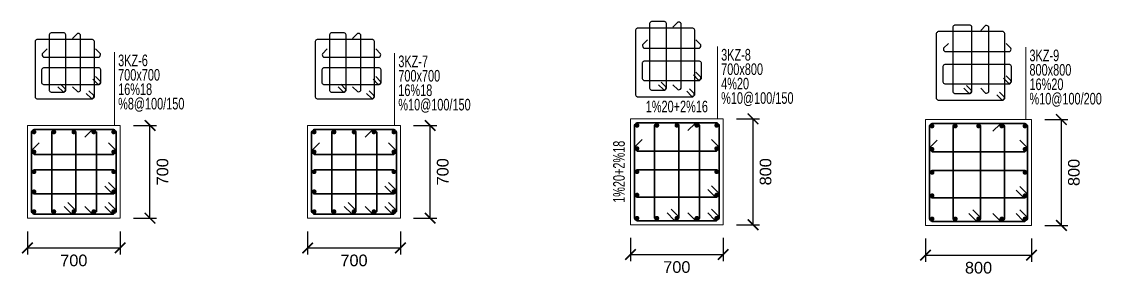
# Model space of a CAD drawing. Header units: millimetres. Extents: x -3831 to 465700, y 39900 to 106100.
# Drawn here: x 109900 to 118051, y 44622 to 46539 of the extents above; entities that cross this region are included whole.
import ezdxf

# ---------------------------------------------------------------- set-up
doc = ezdxf.new("R2010")
doc.units = ezdxf.units.MM
for name, color, linetype in [('column_xxxx', 60, 'Continuous'), ('master_dim_horizontal', 80, 'Continuous'), ('master_dim_vertical', 200, 'Continuous')]:
    doc.layers.add(name, color=color, linetype=linetype)
for name, color, linetype, lineweight in [('S_ColumFocus', 2, 'Continuous', 9), ('S_ColumLocal', 7, 'Continuous', 9), ('S_PColumHoopBar', 14, 'Continuous', 35), ('S_PColumMainBar', 14, 'Continuous', 35), ('S_PColumSect', 2, 'Continuous', 15), ('StirrupFig_x', 30, 'Continuous', 30)]:
    doc.layers.add(name, color=color, linetype=linetype, lineweight=lineweight)
doc.styles.get("Standard").update_dxf_attribs({"font": 'arial.ttf'})
doc.styles.add('xxxx', font='RIF.ttf')
doc.dimstyles.new('Annotative', dxfattribs={"dimtxt": 0.18, "dimasz": 0.18, "dimexe": 0.18, "dimexo": 0.0625, "dimgap": 0.09, "dimtad": 0, "dimtih": 1, "dimtoh": 1, "dimdec": 4, "dimzin": 0, "dimdsep": 46, "dimtxsty": 'Standard', "dimcen": 0.09, "dimadec": 0, "dimazin": 0, "dimtfac": 1, "dimtdec": 4, "dimtofl": 0, "dimtmove": 0, "dimatfit": 3, "dimfxl": 1, "dimtolj": 1, "dimtzin": 0, "dimarcsym": 0})

# ---------------------------------------------------------------- blocks, each defined once
blk = doc.blocks.new('_ArchTick')
at = {"color": 0, "linetype": 'ByBlock', "const_width": 0.15}
blk.add_lwpolyline([(-0.5, -0.5), (0.5, 0.5)], dxfattribs=at)
blk = doc.blocks.new('*D905')
at = {"layer": 'Defpoints', "color": 0, "transparency": 16777216}
for p in [(117373.6, 45799.7), (117748.6, 45799.7), (117373.6, 44999.7)]:
    blk.add_point(p, dxfattribs=at)
at = {"layer": 'master_dim_vertical', "color": 0, "lineweight": -2, "transparency": 16777216}
for p, q in [((117623.6, 45799.7), (117798.6, 45799.7)), ((117748.6, 44999.7), (117748.6, 45799.7)), ((117623.6, 44999.7), (117798.6, 44999.7))]:
    blk.add_line(p, q, dxfattribs=at)
at = {"layer": 'master_dim_vertical', "color": 0, "lineweight": -2, "transparency": 16777216, "xscale": 80, "yscale": 80, "zscale": 80}
for p, rotation in [((117748.6, 45799.7), 90), ((117748.6, 44999.7), 270)]:
    blk.add_blockref('_ArchTick', p, dxfattribs=dict(at, rotation=rotation))
at = {"layer": 'master_dim_vertical', "color": 0, "transparency": 16777216, "insert": (117843.5, 45399.7), "char_height": 88, "attachment_point": 5, "rotation": 90}
blk.add_mtext('\\A1;800', dxfattribs=at)
blk = doc.blocks.new('*D906')
at = {"layer": 'Defpoints', "color": 0, "transparency": 16777216}
for p in [(116723.6, 45149.7), (117523.6, 45149.7), (117523.6, 44774.7)]:
    blk.add_point(p, dxfattribs=at)
at = {"layer": 'master_dim_horizontal', "color": 0, "lineweight": -2, "transparency": 16777216}
for p, q in [((116723.6, 44899.7), (116723.6, 44724.7)), ((117523.6, 44899.7), (117523.6, 44724.7)), ((116723.6, 44774.7), (117523.6, 44774.7))]:
    blk.add_line(p, q, dxfattribs=at)
at = {"layer": 'master_dim_horizontal', "color": 0, "lineweight": -2, "transparency": 16777216, "xscale": 80, "yscale": 80, "zscale": 80, "rotation": 180}
blk.add_blockref('_ArchTick', (116723.6, 44774.7), dxfattribs=at)
at = {"layer": 'master_dim_horizontal', "color": 0, "lineweight": -2, "transparency": 16777216, "xscale": 80, "yscale": 80, "zscale": 80}
blk.add_blockref('_ArchTick', (117523.6, 44774.7), dxfattribs=at)
at = {"layer": 'master_dim_horizontal', "color": 0, "transparency": 16777216, "insert": (117123.6, 44679.7), "char_height": 88, "attachment_point": 5}
blk.add_mtext('\\A1;800', dxfattribs=at)
blk = doc.blocks.new('*D907')
at = {"layer": 'Defpoints', "color": 0, "transparency": 16777216}
for p in [(110494.3, 45754.7), (110869.3, 45754.7), (110494.3, 45054.7)]:
    blk.add_point(p, dxfattribs=at)
at = {"layer": 'master_dim_vertical', "color": 0, "lineweight": -2, "transparency": 16777216}
for p, q in [((110744.3, 45754.7), (110919.3, 45754.7)), ((110869.3, 45054.7), (110869.3, 45754.7)), ((110744.3, 45054.7), (110919.3, 45054.7))]:
    blk.add_line(p, q, dxfattribs=at)
at = {"layer": 'master_dim_vertical', "color": 0, "lineweight": -2, "transparency": 16777216, "xscale": 80, "yscale": 80, "zscale": 80}
for p, rotation in [((110869.3, 45754.7), 90), ((110869.3, 45054.7), 270)]:
    blk.add_blockref('_ArchTick', p, dxfattribs=dict(at, rotation=rotation))
at = {"layer": 'master_dim_vertical', "color": 0, "transparency": 16777216, "insert": (110964.2, 45404.7), "char_height": 88, "attachment_point": 5, "rotation": 90}
blk.add_mtext('\\A1;700', dxfattribs=at)
blk = doc.blocks.new('*D908')
at = {"layer": 'Defpoints', "color": 0, "transparency": 16777216}
for p in [(109944.3, 45204.7), (110644.3, 45204.7), (110644.3, 44829.7)]:
    blk.add_point(p, dxfattribs=at)
at = {"layer": 'master_dim_horizontal', "color": 0, "lineweight": -2, "transparency": 16777216}
for p, q in [((109944.3, 44954.7), (109944.3, 44779.7)), ((110644.3, 44954.7), (110644.3, 44779.7)), ((109944.3, 44829.7), (110644.3, 44829.7))]:
    blk.add_line(p, q, dxfattribs=at)
at = {"layer": 'master_dim_horizontal', "color": 0, "lineweight": -2, "transparency": 16777216, "xscale": 80, "yscale": 80, "zscale": 80, "rotation": 180}
blk.add_blockref('_ArchTick', (109944.3, 44829.7), dxfattribs=at)
at = {"layer": 'master_dim_horizontal', "color": 0, "lineweight": -2, "transparency": 16777216, "xscale": 80, "yscale": 80, "zscale": 80}
blk.add_blockref('_ArchTick', (110644.3, 44829.7), dxfattribs=at)
at = {"layer": 'master_dim_horizontal', "color": 0, "transparency": 16777216, "insert": (110294.3, 44734.7), "char_height": 88, "attachment_point": 5}
blk.add_mtext('\\A1;700', dxfattribs=at)
blk = doc.blocks.new('*D909')
at = {"layer": 'Defpoints', "color": 0, "transparency": 16777216}
for p in [(112609.3, 45754.7), (112984.3, 45754.7), (112609.3, 45054.7)]:
    blk.add_point(p, dxfattribs=at)
at = {"layer": 'master_dim_vertical', "color": 0, "lineweight": -2, "transparency": 16777216}
for p, q in [((112859.3, 45754.7), (113034.3, 45754.7)), ((112984.3, 45054.7), (112984.3, 45754.7)), ((112859.3, 45054.7), (113034.3, 45054.7))]:
    blk.add_line(p, q, dxfattribs=at)
at = {"layer": 'master_dim_vertical', "color": 0, "lineweight": -2, "transparency": 16777216, "xscale": 80, "yscale": 80, "zscale": 80}
for p, rotation in [((112984.3, 45754.7), 90), ((112984.3, 45054.7), 270)]:
    blk.add_blockref('_ArchTick', p, dxfattribs=dict(at, rotation=rotation))
at = {"layer": 'master_dim_vertical', "color": 0, "transparency": 16777216, "insert": (113079.2, 45404.7), "char_height": 88, "attachment_point": 5, "rotation": 90}
blk.add_mtext('\\A1;700', dxfattribs=at)
blk = doc.blocks.new('*D910')
at = {"layer": 'Defpoints', "color": 0, "transparency": 16777216}
for p in [(112059.3, 45204.7), (112759.3, 45204.7), (112759.3, 44829.7)]:
    blk.add_point(p, dxfattribs=at)
at = {"layer": 'master_dim_horizontal', "color": 0, "lineweight": -2, "transparency": 16777216}
for p, q in [((112059.3, 44954.7), (112059.3, 44779.7)), ((112759.3, 44954.7), (112759.3, 44779.7)), ((112059.3, 44829.7), (112759.3, 44829.7))]:
    blk.add_line(p, q, dxfattribs=at)
at = {"layer": 'master_dim_horizontal', "color": 0, "lineweight": -2, "transparency": 16777216, "xscale": 80, "yscale": 80, "zscale": 80, "rotation": 180}
blk.add_blockref('_ArchTick', (112059.3, 44829.7), dxfattribs=at)
at = {"layer": 'master_dim_horizontal', "color": 0, "lineweight": -2, "transparency": 16777216, "xscale": 80, "yscale": 80, "zscale": 80}
blk.add_blockref('_ArchTick', (112759.3, 44829.7), dxfattribs=at)
at = {"layer": 'master_dim_horizontal', "color": 0, "transparency": 16777216, "insert": (112409.3, 44734.7), "char_height": 88, "attachment_point": 5}
blk.add_mtext('\\A1;700', dxfattribs=at)
blk = doc.blocks.new('*D911')
at = {"layer": 'Defpoints', "color": 0, "transparency": 16777216}
for p in [(115046.2, 45804.7), (115421.2, 45804.7), (115046.2, 45004.7)]:
    blk.add_point(p, dxfattribs=at)
at = {"layer": 'master_dim_vertical', "color": 0, "lineweight": -2, "transparency": 16777216}
for p, q in [((115296.2, 45804.7), (115471.2, 45804.7)), ((115421.2, 45004.7), (115421.2, 45804.7)), ((115296.2, 45004.7), (115471.2, 45004.7))]:
    blk.add_line(p, q, dxfattribs=at)
at = {"layer": 'master_dim_vertical', "color": 0, "lineweight": -2, "transparency": 16777216, "xscale": 80, "yscale": 80, "zscale": 80}
for p, rotation in [((115421.2, 45804.7), 90), ((115421.2, 45004.7), 270)]:
    blk.add_blockref('_ArchTick', p, dxfattribs=dict(at, rotation=rotation))
at = {"layer": 'master_dim_vertical', "color": 0, "transparency": 16777216, "insert": (115516.1, 45404.7), "char_height": 88, "attachment_point": 5, "rotation": 90}
blk.add_mtext('\\A1;800', dxfattribs=at)
blk = doc.blocks.new('*D912')
at = {"layer": 'Defpoints', "color": 0, "transparency": 16777216}
for p in [(114496.2, 45154.7), (115196.2, 45154.7), (115196.2, 44779.7)]:
    blk.add_point(p, dxfattribs=at)
at = {"layer": 'master_dim_horizontal', "color": 0, "lineweight": -2, "transparency": 16777216}
for p, q in [((114496.2, 44904.7), (114496.2, 44729.7)), ((115196.2, 44904.7), (115196.2, 44729.7)), ((114496.2, 44779.7), (115196.2, 44779.7))]:
    blk.add_line(p, q, dxfattribs=at)
at = {"layer": 'master_dim_horizontal', "color": 0, "lineweight": -2, "transparency": 16777216, "xscale": 80, "yscale": 80, "zscale": 80, "rotation": 180}
blk.add_blockref('_ArchTick', (114496.2, 44779.7), dxfattribs=at)
at = {"layer": 'master_dim_horizontal', "color": 0, "lineweight": -2, "transparency": 16777216, "xscale": 80, "yscale": 80, "zscale": 80}
blk.add_blockref('_ArchTick', (115196.2, 44779.7), dxfattribs=at)
at = {"layer": 'master_dim_horizontal', "color": 0, "transparency": 16777216, "insert": (114846.2, 44684.7), "char_height": 88, "attachment_point": 5}
blk.add_mtext('\\A1;700', dxfattribs=at)

msp = doc.modelspace()

# ---------------------------------------------------------------- linework, layer by layer
at = {"layer": 'S_ColumFocus'}
for p, q in [((110600.54732, 45754.67505), (110600.54732, 46307.67505)), ((112715.50045, 45754.67505), (112715.50045, 46300.27505)), ((115152.43815, 45804.67505), (115152.43815, 46350.27505)), ((117479.81251, 45799.67505), (117479.81251, 46345.27505))]:
    msp.add_line(p, q, dxfattribs=at)
at = {"layer": 'S_PColumHoopBar'}
for points in [[(115079.01335, 45093.56567), (115132.04557, 45040.53296, 0.3224276107), (115166.18815, 45054.67505), (115166.18815, 45754.67505, 0.2042195711), (115146.18815, 45774.67505), (114546.18815, 45774.67505, 0.2042196195), (114526.18815, 45754.67505), (114526.18815, 45054.67505, 0.2042195711), (114546.18815, 45034.67505), (115146.18815, 45034.67505, 0.3224297598), (115160.33073, 45068.81714), (115107.29753, 45121.85034)], [(114774.01335, 45093.56567), (114827.04557, 45040.53296, 0.3224276107), (114861.18815, 45054.67505), (114861.18815, 45754.67505, 0.2042195711), (114841.18815, 45774.67505), (114698.68815, 45774.67505, 0.2042196195), (114678.68815, 45754.67505), (114678.68815, 45054.67505, 0.2042195711), (114698.68815, 45034.67505), (114841.18815, 45034.67505, 0.3224297598), (114855.33073, 45068.81714), (114802.29753, 45121.85034)], [(114930.26335, 45093.56567), (114983.29557, 45040.53296, 0.3224276107), (115017.43815, 45054.67505), (115017.43815, 45754.67505, 0.3224276107), (114983.29557, 45768.81714), (114930.26335, 45715.78394)], [(117406.38673, 45088.56592), (117459.41993, 45035.53296, 0.3224276107), (117493.56251, 45049.67505), (117493.56251, 45749.67505, 0.2042195711), (117473.56251, 45769.67505), (116773.56251, 45769.67505, 0.2042196195), (116753.56251, 45749.67505), (116753.56251, 45049.67505, 0.2042195711), (116773.56251, 45029.67505), (117473.56251, 45029.67505, 0.3224297598), (117487.70509, 45063.81714), (117434.67189, 45116.8501)], [(117051.38673, 45088.56592), (117104.41993, 45035.53296, 0.3224276107), (117138.56251, 45049.67505), (117138.56251, 45749.67505, 0.2042196195), (117118.56251, 45769.67505), (116951.06251, 45769.67505, 0.2042195711), (116931.06251, 45749.67505), (116931.06251, 45049.67505, 0.2042195711), (116951.06251, 45029.67505), (117118.56251, 45029.67505, 0.3224297598), (117132.70509, 45063.81714), (117079.67189, 45116.8501)], [(117232.63673, 45088.56592), (117285.66993, 45035.53296, 0.3224276107), (117319.81251, 45049.67505), (117319.81251, 45749.67505, 0.3224276107), (117285.66993, 45763.81714), (117232.63673, 45710.78418)], [(110527.12218, 45143.56567), (110580.1552, 45090.53296, 0.3224310502), (110614.29732, 45104.67505), (110614.29732, 45704.67505, 0.2042195711), (110594.29732, 45724.67505), (109994.29732, 45724.67505, 0.2042196195), (109974.29732, 45704.67505), (109974.29732, 45104.67505, 0.2042195711), (109994.29732, 45084.67505), (110594.29732, 45084.67505, 0.3224310895), (110608.43947, 45118.81714), (110555.40645, 45171.85034)], [(110221.12215, 45143.56567), (110274.15517, 45090.53296, 0.3224308209), (110308.29732, 45104.67505), (110308.29732, 45704.67505, 0.2042196195), (110288.29732, 45724.67505), (110147.29732, 45724.67505, 0.2042195711), (110127.29732, 45704.67505), (110127.29732, 45104.67505, 0.2042195711), (110147.29732, 45084.67505), (110288.29732, 45084.67505, 0.3224310895), (110302.43947, 45118.81714), (110249.40645, 45171.85034)], [(110378.37218, 45143.56567), (110431.40517, 45090.53296, 0.3224308209), (110465.54732, 45104.67505), (110465.54732, 45704.67505, 0.3224308209), (110431.40517, 45718.81714), (110378.37218, 45665.78394)], [(112642.07516, 45143.56567), (112695.10836, 45090.53296, 0.3224312795), (112729.25045, 45104.67505), (112729.25045, 45704.67505, 0.2042195711), (112709.25045, 45724.67505), (112109.25045, 45724.67505, 0.2042196195), (112089.25045, 45704.67505), (112089.25045, 45104.67505, 0.2042195711), (112109.25045, 45084.67505), (112709.25045, 45084.67505, 0.3224312795), (112723.39254, 45118.81714), (112670.35983, 45171.85034)], [(112336.07516, 45143.56567), (112389.10836, 45090.53296, 0.3224312795), (112423.25045, 45104.67505), (112423.25045, 45704.67505, 0.2042196195), (112403.25045, 45724.67505), (112262.25045, 45724.67505, 0.2042195711), (112242.25045, 45704.67505), (112242.25045, 45104.67505, 0.2042195711), (112262.25045, 45084.67505), (112403.25045, 45084.67505, 0.3224312795), (112417.39254, 45118.81714), (112364.35934, 45171.85034)], [(112493.32516, 45143.56567), (112546.35836, 45090.53296, 0.3224312795), (112580.50045, 45104.67505), (112580.50045, 45704.67505, 0.3224312795), (112546.35836, 45718.81714), (112493.32516, 45665.78394)], [(114585.07878, 45648.10034), (114532.04557, 45595.06714, 0.3224297598), (114546.18815, 45560.92505), (115146.18815, 45560.92505, 0.3224297598), (115160.33073, 45595.06714), (115107.29753, 45648.10034)], [(110033.18819, 45623.10034), (109980.15523, 45570.06714, 0.3224312795), (109994.29732, 45535.92505), (110594.29732, 45535.92505, 0.3224310895), (110608.43947, 45570.06714), (110555.40645, 45623.10034)], [(112148.14108, 45623.10034), (112095.10836, 45570.06714, 0.3224312795), (112109.25045, 45535.92505), (112709.25045, 45535.92505, 0.3224312795), (112723.39254, 45570.06714), (112670.35983, 45623.10034)], [(116812.45314, 45643.1001), (116759.41993, 45590.06714, 0.3224297598), (116773.56251, 45555.92505), (117473.56251, 45555.92505, 0.3224297598), (117487.70509, 45590.06714), (117434.67189, 45643.1001)], [(110527.12218, 45296.56567), (110580.15517, 45243.53296, 0.3224308209), (110614.29732, 45257.67505), (110614.29729, 45398.67505, 0.2042196195), (110594.29729, 45418.67505), (109994.29732, 45418.67505, 0.2042196195), (109974.29732, 45398.67505), (109974.29732, 45257.67505, 0.2042195387), (109994.29732, 45237.67505), (110594.29732, 45237.67505, 0.3224311845), (110608.43944, 45271.81714), (110555.40645, 45324.85034)], [(112642.07516, 45296.56567), (112695.10836, 45243.53296, 0.3224312795), (112729.25045, 45257.67505), (112729.25045, 45398.67505, 0.2042196195), (112709.25045, 45418.67505), (112109.25045, 45418.67505, 0.2042196195), (112089.25045, 45398.67505), (112089.25045, 45257.67505, 0.2042195387), (112109.25045, 45237.67505), (112709.25045, 45237.67505, 0.3224312795), (112723.39254, 45271.81714), (112670.35983, 45324.85034)], [(115079.01335, 45271.06567), (115132.04557, 45218.03296, 0.3224276107), (115166.18815, 45232.17505), (115166.18815, 45399.67505, 0.2042195711), (115146.18815, 45419.67505), (114546.18815, 45419.67505, 0.2042196195), (114526.18815, 45399.67505), (114526.18815, 45232.17505, 0.2042195387), (114546.18815, 45212.17505), (115146.18815, 45212.17505, 0.3224297598), (115160.33073, 45246.31714), (115107.29753, 45299.35034)], [(117406.38673, 45266.06592), (117459.41993, 45213.03296, 0.3224276107), (117493.56251, 45227.17505), (117493.56251, 45394.67505, 0.2042196195), (117473.56251, 45414.67505), (116773.56251, 45414.67505, 0.2042196195), (116753.56251, 45394.67505), (116753.56251, 45227.17505, 0.2042195387), (116773.56251, 45207.17505), (117473.56251, 45207.17505, 0.3224297598), (117487.70509, 45241.31714), (117434.67189, 45294.3501)]]:
    msp.add_lwpolyline(points, format="xyb", dxfattribs=at)
at = {"layer": 'S_PColumMainBar', "linetype": 'Continuous', "const_width": 17.5}
for points in [[(114554.43815, 45755.17505, 1), (114536.93815, 45755.17505, 1)], [(114704.68815, 45755.17505, 1), (114687.18815, 45755.17505, 1)], [(114854.93815, 45755.17505, 1), (114837.43815, 45755.17505, 1)], [(115005.18815, 45755.17505, 1), (114987.68815, 45755.17505, 1)], [(115155.43815, 45755.17505, 1), (115137.93815, 45755.17505, 1)], [(116781.81251, 45750.17505, 1), (116764.31251, 45750.17505, 1)], [(116957.06251, 45750.17505, 1), (116939.56251, 45750.17505, 1)], [(117132.31251, 45750.17505, 1), (117114.81251, 45750.17505, 1)], [(117307.56251, 45750.17505, 1), (117290.06251, 45750.17505, 1)], [(117482.81251, 45750.17505, 1), (117465.31251, 45750.17505, 1)], [(110002.54732, 45705.17505, 1), (109985.04732, 45705.17505, 1)], [(110152.79732, 45705.17505, 1), (110135.29732, 45705.17505, 1)], [(110303.04732, 45705.17505, 1), (110285.54732, 45705.17505, 1)], [(110453.29732, 45705.17505, 1), (110435.79732, 45705.17505, 1)], [(110603.54729, 45705.17505, 1), (110586.04729, 45705.17505, 1)], [(112117.50045, 45705.17505, 1), (112100.00045, 45705.17505, 1)], [(112267.75045, 45705.17505, 1), (112250.25045, 45705.17505, 1)], [(112418.00045, 45705.17505, 1), (112400.50045, 45705.17505, 1)], [(112568.25045, 45705.17505, 1), (112550.75045, 45705.17505, 1)], [(112718.50045, 45705.17505, 1), (112701.00045, 45705.17505, 1)], [(110002.54738, 45554.92505, 1), (109985.04738, 45554.92505, 1)], [(110603.54729, 45554.92505, 1), (110586.04729, 45554.92505, 1)], [(112117.50045, 45554.92505, 1), (112100.00045, 45554.92505, 1)], [(112718.50045, 45554.92505, 1), (112701.00045, 45554.92505, 1)], [(114554.43815, 45579.92505, 1), (114536.93815, 45579.92505, 1)], [(115155.43815, 45579.92505, 1), (115137.93815, 45579.92505, 1)], [(116781.81251, 45574.92505, 1), (116764.31251, 45574.92505, 1)], [(117482.81251, 45574.92505, 1), (117465.31251, 45574.92505, 1)], [(110002.54738, 45404.67505, 1), (109985.04738, 45404.67505, 1)], [(110603.54729, 45404.67505, 1), (110586.04729, 45404.67505, 1)], [(112117.50045, 45404.67505, 1), (112100.00045, 45404.67505, 1)], [(112718.50045, 45404.67505, 1), (112701.00045, 45404.67505, 1)], [(114554.43815, 45404.67505, 1), (114536.93815, 45404.67505, 1)], [(115155.43815, 45404.67505, 1), (115137.93815, 45404.67505, 1)], [(116781.81251, 45399.67505, 1), (116764.31251, 45399.67505, 1)], [(117482.81251, 45399.67505, 1), (117465.31251, 45399.67505, 1)], [(110002.54738, 45254.42505, 1), (109985.04738, 45254.42505, 1)], [(110603.54729, 45254.42505, 1), (110586.04729, 45254.42505, 1)], [(112117.50045, 45254.42505, 1), (112100.00045, 45254.42505, 1)], [(112718.50045, 45254.42505, 1), (112701.00045, 45254.42505, 1)], [(114554.43815, 45229.42505, 1), (114536.93815, 45229.42505, 1)], [(115155.43815, 45229.42505, 1), (115137.93815, 45229.42505, 1)], [(116781.81251, 45224.42505, 1), (116764.31251, 45224.42505, 1)], [(117482.81251, 45224.42505, 1), (117465.31251, 45224.42505, 1)], [(110002.54738, 45104.17505, 1), (109985.04738, 45104.17505, 1)], [(110152.79738, 45104.17505, 1), (110135.29738, 45104.17505, 1)], [(110303.04735, 45104.17505, 1), (110285.54735, 45104.17505, 1)], [(110453.29732, 45104.17505, 1), (110435.79732, 45104.17505, 1)], [(110603.54729, 45104.17505, 1), (110586.04729, 45104.17505, 1)], [(112117.50045, 45104.17505, 1), (112100.00045, 45104.17505, 1)], [(112267.75045, 45104.17505, 1), (112250.25045, 45104.17505, 1)], [(112418.00045, 45104.17505, 1), (112400.50045, 45104.17505, 1)], [(112568.25045, 45104.17505, 1), (112550.75045, 45104.17505, 1)], [(112718.50045, 45104.17505, 1), (112701.00045, 45104.17505, 1)], [(114554.43815, 45054.17505, 1), (114536.93815, 45054.17505, 1)], [(114704.68815, 45054.17505, 1), (114687.18815, 45054.17505, 1)], [(114854.93815, 45054.17505, 1), (114837.43815, 45054.17505, 1)], [(115005.18815, 45054.17505, 1), (114987.68815, 45054.17505, 1)], [(115155.43815, 45054.17505, 1), (115137.93815, 45054.17505, 1)], [(116781.81251, 45049.17505, 1), (116764.31251, 45049.17505, 1)], [(116957.06251, 45049.17505, 1), (116939.56251, 45049.17505, 1)], [(117132.31251, 45049.17505, 1), (117114.81251, 45049.17505, 1)], [(117307.56251, 45049.17505, 1), (117290.06251, 45049.17505, 1)], [(117482.81251, 45049.17505, 1), (117465.31251, 45049.17505, 1)]]:
    msp.add_lwpolyline(points, format="xyb", close=True, dxfattribs=at)
at = {"layer": 'S_PColumSect', "linetype": 'Continuous'}
for points in [[(109944.29732, 45054.67505), (110644.29732, 45054.67505), (110644.29732, 45754.67505), (109944.29732, 45754.67505)], [(112059.25045, 45054.67505), (112759.25045, 45054.67505), (112759.25045, 45754.67505), (112059.25045, 45754.67505)], [(114496.18815, 45004.67505), (115196.18815, 45004.67505), (115196.18815, 45804.67505), (114496.18815, 45804.67505)], [(116723.56251, 44999.67505), (117523.56251, 44999.67505), (117523.56251, 45799.67505), (116723.56251, 45799.67505)]]:
    msp.add_lwpolyline(points, close=True, dxfattribs=at)
at = {"layer": 'StirrupFig_x'}
for points in [[(114920.74936, 46012.46491), (114957.87192, 45975.34201, 0.3224276107), (114981.77173, 45985.24147), (114981.77173, 46475.24147, 0.2042195711), (114967.77173, 46489.24147), (114547.77173, 46489.24147, 0.2042196195), (114533.77173, 46475.24147), (114533.77173, 45985.24147, 0.2042195711), (114547.77173, 45971.24147), (114967.77173, 45971.24147, 0.3224297598), (114977.67153, 45995.14094), (114940.54829, 46032.26418)], [(114707.24936, 46062.46491), (114744.37192, 46025.34201, 0.3224276107), (114768.27173, 46035.24147), (114768.27173, 46525.24147, 0.2042195711), (114754.27173, 46539.24147), (114654.52173, 46539.24147, 0.2042196195), (114640.52173, 46525.24147), (114640.52173, 46035.24147, 0.2042195711), (114654.52173, 46021.24147), (114754.27173, 46021.24147, 0.3224297598), (114764.17153, 46045.14094), (114727.04829, 46082.26418)], [(114816.62436, 46062.46491), (114853.74692, 46025.34201, 0.3224276107), (114877.64673, 46035.24147), (114877.64673, 46525.24147, 0.3224276107), (114853.74692, 46535.14094), (114816.62436, 46498.01769)], [(117261.61587, 45986.42529), (117298.73911, 45949.30222, 0.3224276107), (117322.63891, 45959.20168), (117322.63891, 46449.20168, 0.2042195711), (117308.63891, 46463.20168), (116818.63891, 46463.20168, 0.2042196195), (116804.63891, 46449.20168), (116804.63891, 45959.20168, 0.2042195711), (116818.63891, 45945.20168), (117308.63891, 45945.20168, 0.3224297598), (117318.53872, 45969.10114), (117281.41548, 46006.22421)], [(117013.11587, 46036.42529), (117050.23911, 45999.30222, 0.3224276107), (117074.13891, 46009.20168), (117074.13891, 46499.20168, 0.2042196195), (117060.13891, 46513.20168), (116942.88891, 46513.20168, 0.2042195711), (116928.88891, 46499.20168), (116928.88891, 46009.20168, 0.2042195711), (116942.88891, 45995.20168), (117060.13891, 45995.20168, 0.3224297598), (117070.03872, 46019.10114), (117032.91548, 46056.22421)], [(117139.99087, 46036.42529), (117177.11411, 45999.30222, 0.3224276107), (117201.01391, 46009.20168), (117201.01391, 46499.20168, 0.3224276107), (117177.11411, 46509.10114), (117139.99087, 46471.97807)], [(110388.24515, 45997.057), (110425.36826, 45959.9341, 0.3224310502), (110449.26775, 45969.83356), (110449.26775, 46389.83356, 0.2042195711), (110435.26775, 46403.83356), (110015.26775, 46403.83356, 0.2042196195), (110001.26775, 46389.83356), (110001.26775, 45969.83356, 0.2042195711), (110015.26775, 45955.83356), (110435.26775, 45955.83356, 0.3224310895), (110445.16725, 45979.73303), (110408.04414, 46016.85627)], [(110174.04513, 46047.057), (110211.16824, 46009.9341, 0.3224308209), (110235.06775, 46019.83356), (110235.06775, 46439.83356, 0.2042196195), (110221.06775, 46453.83356), (110122.36775, 46453.83356, 0.2042195711), (110108.36775, 46439.83356), (110108.36775, 46019.83356, 0.2042195711), (110122.36775, 46005.83356), (110221.06775, 46005.83356, 0.3224310895), (110230.96725, 46029.73303), (110193.84414, 46066.85627)], [(110284.12015, 46047.057), (110321.24324, 46009.9341, 0.3224308209), (110345.14275, 46019.83356), (110345.14275, 46439.83356, 0.3224308209), (110321.24324, 46449.73303), (110284.12015, 46412.60979)], [(112503.19828, 45997.057), (112540.32139, 45959.9341, 0.3224310502), (112564.22088, 45969.83356), (112564.22088, 46389.83356, 0.2042195711), (112550.22088, 46403.83356), (112130.22088, 46403.83356, 0.2042196195), (112116.22088, 46389.83356), (112116.22088, 45969.83356, 0.2042195711), (112130.22088, 45955.83356), (112550.22088, 45955.83356, 0.3224310895), (112560.12038, 45979.73303), (112522.99727, 46016.85627)], [(112288.99826, 46047.057), (112326.12137, 46009.9341, 0.3224308209), (112350.02088, 46019.83356), (112350.02088, 46439.83356, 0.2042196195), (112336.02088, 46453.83356), (112237.32088, 46453.83356, 0.2042195711), (112223.32088, 46439.83356), (112223.32088, 46019.83356, 0.2042195711), (112237.32088, 46005.83356), (112336.02088, 46005.83356, 0.3224310895), (112345.92038, 46029.73303), (112308.79727, 46066.85627)], [(112399.07328, 46047.057), (112436.19637, 46009.9341, 0.3224308209), (112460.09588, 46019.83356), (112460.09588, 46439.83356, 0.3224308209), (112436.19637, 46449.73303), (112399.07328, 46412.60979)], [(114624.99516, 46400.63918), (114587.87192, 46363.51594, 0.3224297598), (114597.77173, 46339.61647), (115017.77173, 46339.61647, 0.3224297598), (115027.67153, 46363.51594), (114990.54829, 46400.63918)], [(110092.49136, 46332.73127), (110055.36828, 46295.60803, 0.3224312795), (110065.26775, 46271.70856), (110485.26775, 46271.70856, 0.3224310895), (110495.16725, 46295.60803), (110458.04414, 46332.73127)], [(112207.44449, 46332.73127), (112170.32142, 46295.60803, 0.3224312795), (112180.22088, 46271.70856), (112600.22088, 46271.70856, 0.3224310895), (112610.12038, 46295.60803), (112572.99727, 46332.73127)], [(116895.86235, 46374.59921), (116858.73911, 46337.47614, 0.3224297598), (116868.63891, 46313.57668), (117358.63891, 46313.57668, 0.3224297598), (117368.53872, 46337.47614), (117331.41548, 46374.59921)], [(114970.74936, 46136.71491), (115007.87192, 46099.59201, 0.3224276107), (115031.77173, 46109.49147), (115031.77173, 46226.74147, 0.2042195711), (115017.77173, 46240.74147), (114597.77173, 46240.74147, 0.2042196195), (114583.77173, 46226.74147), (114583.77173, 46109.49147, 0.2042195387), (114597.77173, 46095.49147), (115017.77173, 46095.49147, 0.3224297598), (115027.67153, 46119.39094), (114990.54829, 46156.51418)], [(110438.24515, 46104.157), (110475.36824, 46067.0341, 0.3224308209), (110499.26775, 46076.93356), (110499.26773, 46175.63356, 0.2042196195), (110485.26773, 46189.63356), (110065.26775, 46189.63356, 0.2042196195), (110051.26775, 46175.63356), (110051.26775, 46076.93356, 0.2042195387), (110065.26775, 46062.93356), (110485.26775, 46062.93356, 0.3224311845), (110495.16723, 46086.83303), (110458.04414, 46123.95627)], [(112553.19828, 46104.157), (112590.32137, 46067.0341, 0.3224308209), (112614.22088, 46076.93356), (112614.22086, 46175.63356, 0.2042196195), (112600.22086, 46189.63356), (112180.22088, 46189.63356, 0.2042196195), (112166.22088, 46175.63356), (112166.22088, 46076.93356, 0.2042195387), (112180.22088, 46062.93356), (112600.22088, 46062.93356, 0.3224311845), (112610.12036, 46086.83303), (112572.99727, 46123.95627)], [(117311.61587, 46110.67529), (117348.73911, 46073.55222, 0.3224276107), (117372.63891, 46083.45168), (117372.63891, 46200.70168, 0.2042196195), (117358.63891, 46214.70168), (116868.63891, 46214.70168, 0.2042196195), (116854.63891, 46200.70168), (116854.63891, 46083.45168, 0.2042195387), (116868.63891, 46069.45168), (117358.63891, 46069.45168, 0.3224297598), (117368.53872, 46093.35114), (117331.41548, 46130.47421)]]:
    msp.add_lwpolyline(points, format="xyb", dxfattribs=at)

# ---------------------------------------------------------------- texts
at = {"layer": 'column_xxxx', "char_height": 88, "attachment_point": 1, "line_spacing_factor": 0.742346, "style": 'xxxx'}
for s, insert, width in [('{\\W0.7;3KZ-8 \\P700x800\\P4%20 %10@100/150}', (115180.59815, 46332.67505), 549.7190772), ('{\\W0.7;3KZ-9 \\P800x800\\P16%20 %10@100/200}', (117507.97251, 46327.67505), 557.5358886), ('{\\W0.7;3KZ-6 700x700 16%18 %8@100/150}', (110628.70732, 46290.07505), 511.3534099), ('{\\W0.7;3KZ-7 \\P700x700\\P16%18 %10@100/150}', (112743.66045, 46282.67505), 557.1900339)]:
    msp.add_mtext(s, dxfattribs=dict(at, insert=insert, width=width))
at = {"layer": 'S_ColumLocal', "char_height": 88, "attachment_point": 5, "style": 'xxxx'}
for s, insert, width, rotation in [('{\\W0.7;1%20+2%16}', (114846.18816, 45897.08549), 699.3125055, 0.000002498), ('{\\W0.7;1%20+2%18}', (114409.90367, 45404.67505), 125.6250189, 89.999998465)]:
    msp.add_mtext(s, dxfattribs=dict(at, insert=insert, width=width, rotation=rotation))

# ---------------------------------------------------------------- dimensions: what is measured, and where the dimension line sits
at = {"layer": 'master_dim_horizontal'}
for p1, p2, text, picture, middle in [((109944.29732, 45204.67505), (110644.29729, 45204.67505), '700', '*D908', (110294.29731, 44734.74463)), ((112059.25045, 45204.67505), (112759.25045, 45204.67505), '700', '*D910', (112409.25045, 44734.74463)), ((114496.18815, 45154.67505), (115196.18815, 45154.67505), '700', '*D912', (114846.18815, 44684.74463)), ((116723.56251, 45149.67505), (117523.56251, 45149.67505), '800', '*D906', (117123.56251, 44679.74463))]:
    dim = msp.add_aligned_dim(p1=p1, p2=p2, distance=-375, text=text, dimstyle='Annotative', override={"dimscale": 1, "dimtxt": 88, "dimasz": 80, "dimexe": 50, "dimexo": 250, "dimgap": 50, "dimtad": 2, "dimtih": 0, "dimtoh": 1, "dimblk1": 'ArchTick', "dimblk2": 'ArchTick', "dimsah": 1, "dimtix": 0, "dimtofl": 0, "dimtmove": 0, "dimatfit": 3}, dxfattribs=at)
    dim.commit()
    dim.dimension.update_dxf_attribs({"geometry": picture, "text_midpoint": middle})
at = {"layer": 'master_dim_vertical'}
for p1, p2, text, picture, middle in [((115046.18815, 45004.67505), (115046.18815, 45804.67505), '800', '*D911', (115516.11857, 45404.67505)), ((117373.56251, 44999.67505), (117373.56251, 45799.67505), '800', '*D905', (117843.49293, 45399.67505)), ((110494.29729, 45054.67505), (110494.29729, 45754.67505), '700', '*D907', (110964.22771, 45404.67505)), ((112609.25045, 45054.67505), (112609.25045, 45754.67505), '700', '*D909', (113079.18088, 45404.67505))]:
    dim = msp.add_aligned_dim(p1=p1, p2=p2, distance=-375, text=text, dimstyle='Annotative', override={"dimscale": 1, "dimtxt": 88, "dimasz": 80, "dimexe": 50, "dimexo": 250, "dimgap": 50, "dimtad": 2, "dimtih": 0, "dimtoh": 1, "dimblk1": 'ArchTick', "dimblk2": 'ArchTick', "dimsah": 1, "dimtix": 0, "dimtofl": 0, "dimtmove": 0, "dimatfit": 3}, dxfattribs=at)
    dim.commit()
    dim.dimension.update_dxf_attribs({"geometry": picture, "text_midpoint": middle})

doc.saveas('drawing.dxf')
